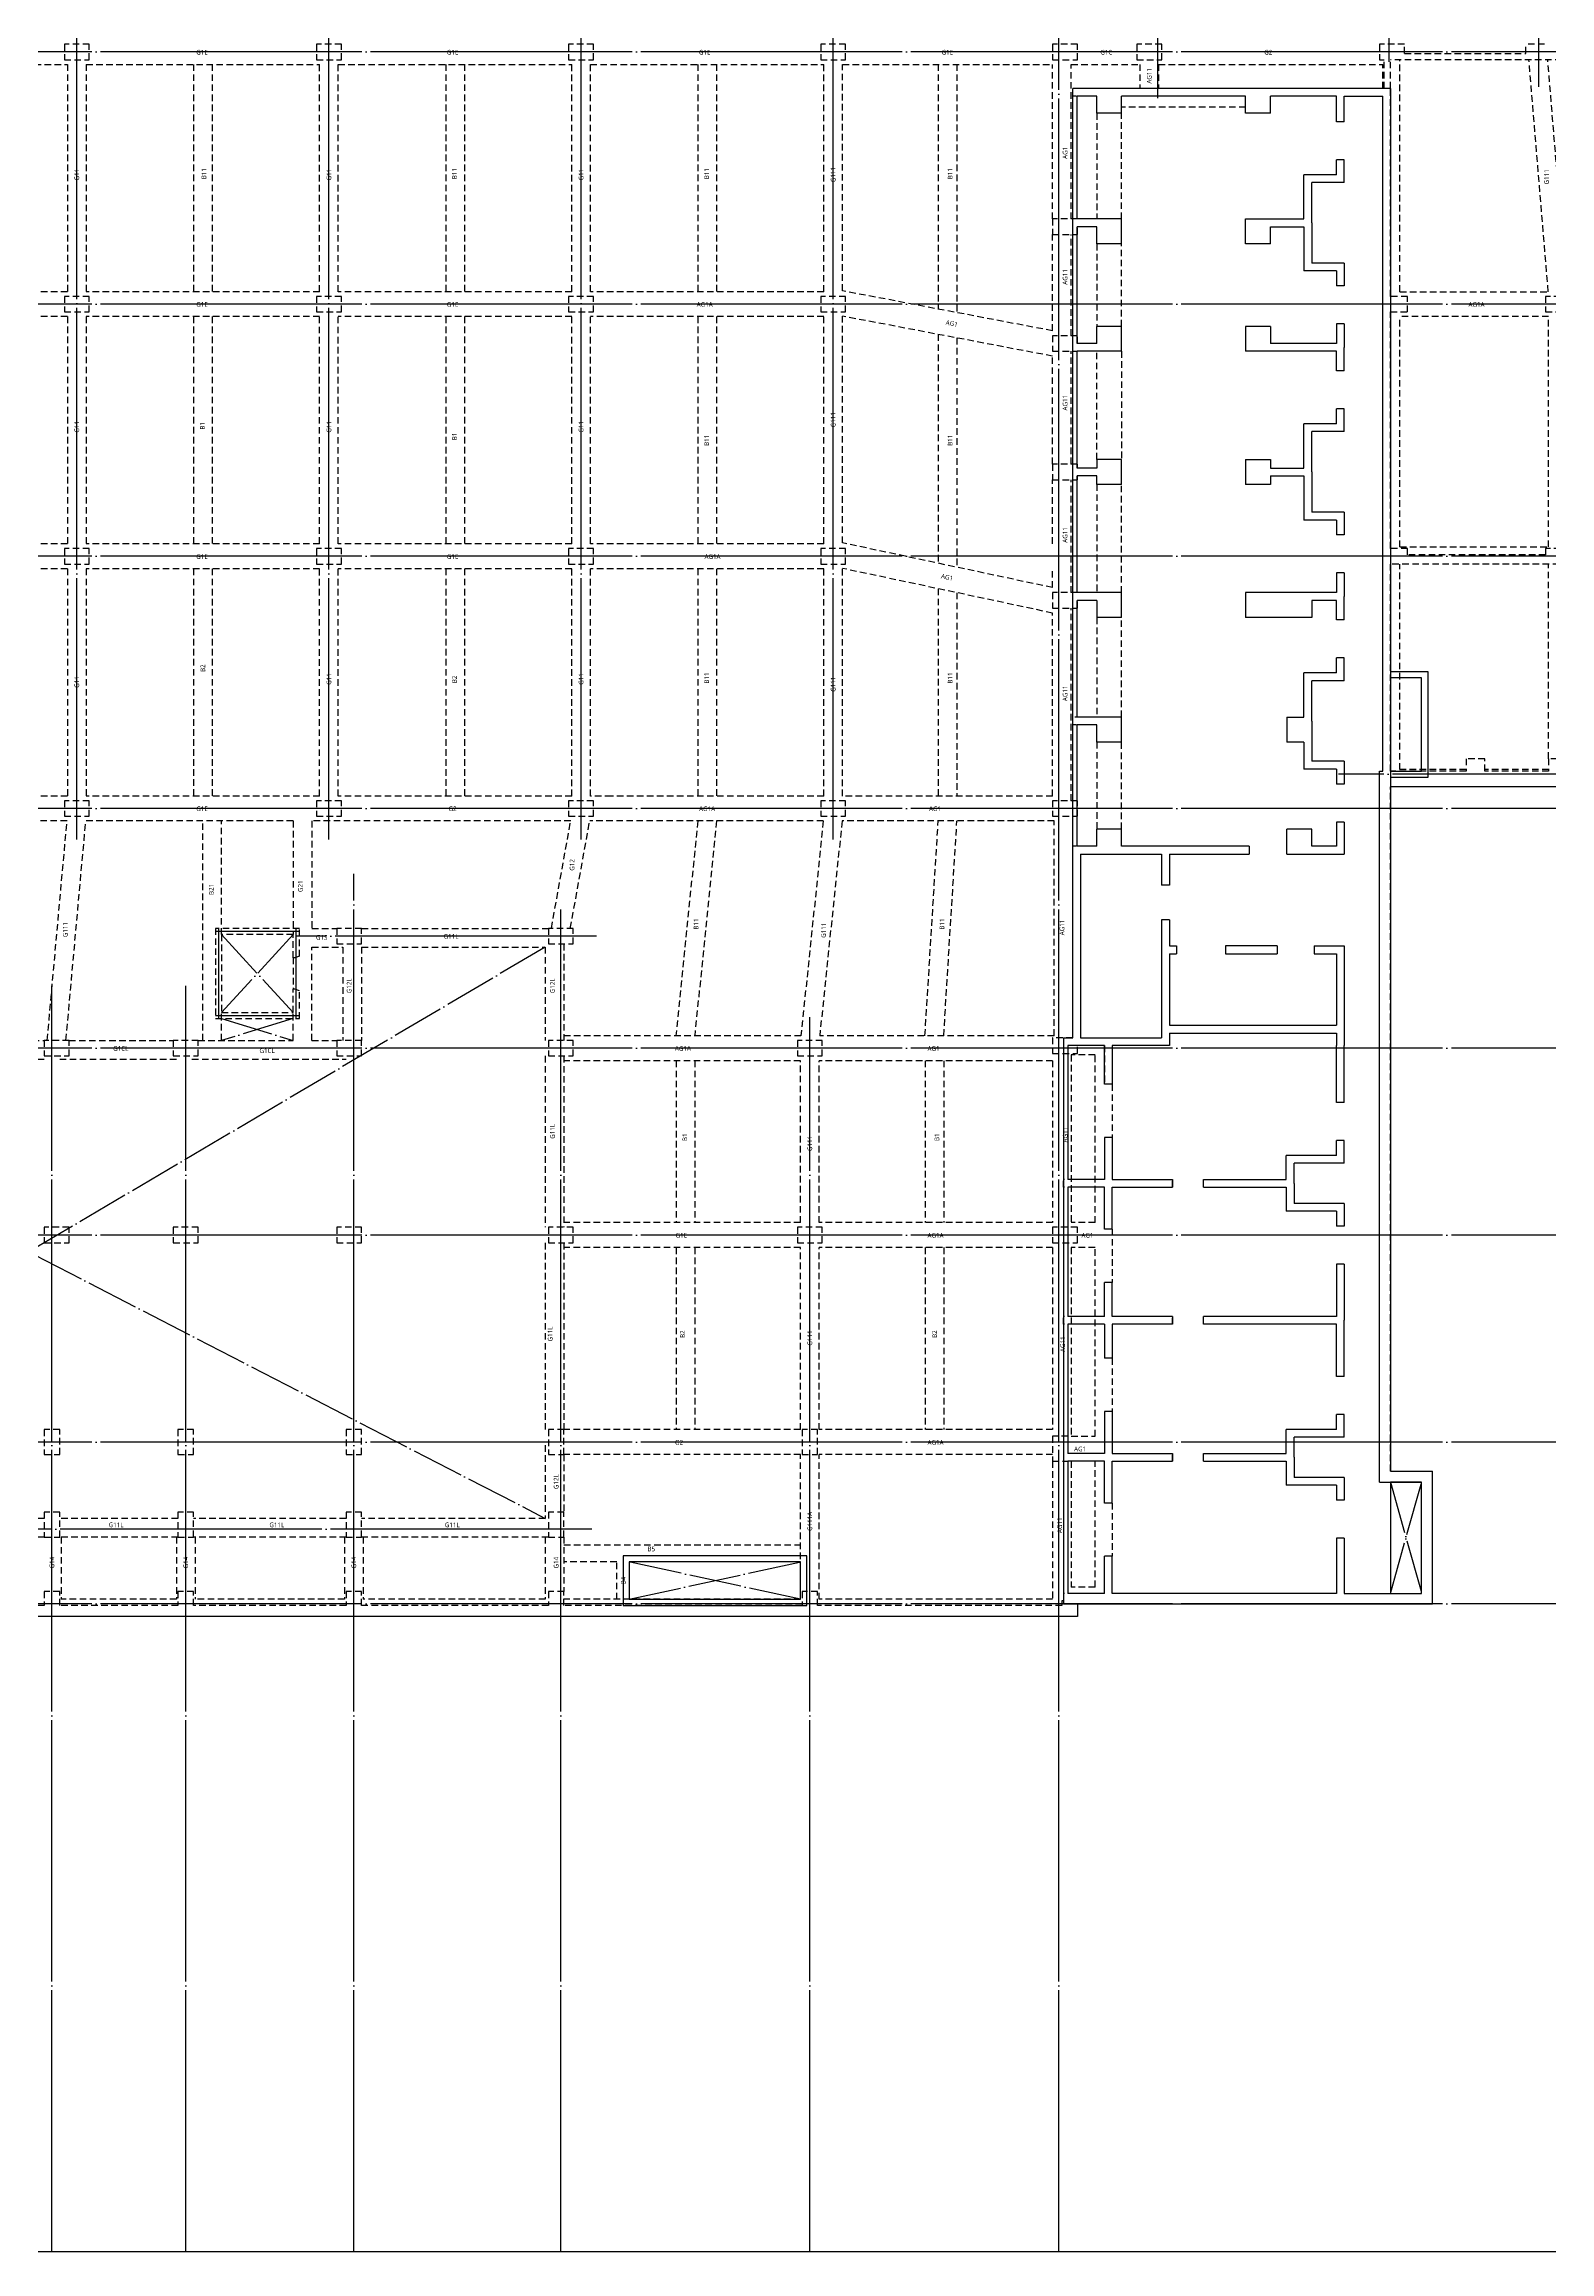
# Model space of a CAD drawing. Header units: millimetres. Extents: x 327808 to 2562540, y -728300 to 402793.
# Drawn here: x 2361200 to 2409575, y -679910 to -609000 of the extents above; entities that cross this region are included whole.
import ezdxf
from ezdxf.enums import TextEntityAlignment as Align
from ezdxf.xclip import XClip

# ---------------------------------------------------------------- set-up
doc = ezdxf.new("R2010")
doc.units = ezdxf.units.MM
doc.header["$LTSCALE"] = 140
doc.header["$XCLIPFRAME"] = 0
for name, pattern in [('XS-지하주차장$0$CEN', [62, 60, -1, 0, -1]), ('XS-지하주차장$0$DDOT', [14, 12, -1, 0, -1]), ('XS-지하주차장$0$HID', [2.3, 1.5, -0.8])]:
    doc.linetypes.add(name, pattern=pattern)
for name, color, linetype in [('XS-지하주차장$0$AWG', 5, 'XS-지하주차장$0$HID'), ('XS-지하주차장$0$B', 9, 'XS-지하주차장$0$HID'), ('XS-지하주차장$0$CEN-P', 14, 'XS-지하주차장$0$CEN'), ('XS-지하주차장$0$DA', 7, 'XS-지하주차장$0$HID'), ('XS-지하주차장$0$DA-PIT', 40, 'Continuous'), ('XS-지하주차장$0$EL7', 7, 'Continuous'), ('XS-지하주차장$0$G', 4, 'XS-지하주차장$0$HID'), ('XS-지하주차장$0$OPEN', 9, 'XS-지하주차장$0$DDOT'), ('XS-지하주차장$0$PG', 30, 'XS-지하주차장$0$HID'), ('XS-지하주차장$0$W1-H', 11, 'XS-지하주차장$0$HID'), ('XS-지하주차장$0$W11', 40, 'Continuous'), ('XS-지하주차장$0$WG', 6, 'XS-지하주차장$0$HID')]:
    doc.layers.add(name, color=color, linetype=linetype)
for name, color, linetype, plot in [('XS-지하주차장$0$B-TEXT', 7, 'Continuous', False), ('XS-지하주차장$0$DEFPOINT', 144, 'Continuous', False), ('XS-지하주차장$0$G-TEXT', 3, 'Continuous', False)]:
    doc.layers.add(name, color=color, linetype=linetype, plot=plot)
doc.styles.add('XS-지하주차장$0$맑은 고딕', font='malgun.ttf')

# ---------------------------------------------------------------- blocks, each defined once
blk = doc.blocks.new('XS-지하주차장$0$B1-W')
at = {"layer": 'XS-지하주차장$0$W1-H'}
for p, q in [((100800, 50110), (100800, 49610)), ((101600, 50110), (100800, 50110)), ((101600, 49610), (101600, 50110)), ((108900, 50110), (108900, 49610)), ((109700, 50110), (108900, 50110)), ((109700, 49610), (109700, 50110)), ((117000, 50110), (117000, 49610)), ((117800, 50110), (117000, 50110)), ((117800, 49610), (117800, 50110)), ((125100, 50110), (125100, 49610)), ((125900, 50110), (125100, 50110)), ((125900, 49610), (125900, 50110)), ((132550, 50110), (132550, 49610)), ((133350, 50110), (132550, 50110)), ((133350, 49610), (133350, 50110)), ((135255, 50110), (135255, 49610)), ((136055, 50110), (135255, 50110)), ((136055, 49610), (136055, 50110)), ((143855, 50110), (143055, 50110)), ((143055, 50110), (143055, 49610)), ((143855, 49810), (143855, 50110)), ((143855, 49810), (147755, 49810)), ((148355, 50110), (147755, 50110)), ((147755, 49810), (147755, 50110)), ((100800, 49610), (101600, 49610)), ((108900, 49610), (109700, 49610)), ((117000, 49610), (117800, 49610)), ((125100, 49610), (125900, 49610)), ((132550, 49610), (133350, 49610)), ((135255, 49610), (136055, 49610)), ((143055, 49610), (143205, 49610)), ((143205, 48690), (143205, 49610)), ((155985, 49610), (143405, 49610)), ((143405, 48690), (143405, 49610)), ((133200, 48440), (133200, 48690)), ((143205, 48690), (133200, 48690)), ((133965, 48440), (133200, 48440)), ((133965, 47890), (133965, 48440)), ((134765, 47890), (134765, 48440)), ((138750, 48440), (134765, 48440)), ((138750, 47890), (138750, 48440)), ((141665, 48440), (139550, 48440)), ((139550, 47890), (139550, 48440)), ((141665, 47615), (141665, 48440)), ((141915, 48440), (143155, 48440)), ((141915, 47615), (141915, 48440)), ((143155, 26760), (143155, 48440)), ((143405, 42010), (143405, 48690)), ((134765, 47890), (133965, 47890)), ((139550, 47890), (138750, 47890)), ((141915, 47615), (141665, 47615)), ((141665, 45915), (141665, 46395)), ((141915, 46395), (141665, 46395)), ((141915, 45665), (141915, 46395)), ((140625, 44495), (140625, 45915)), ((141665, 45915), (140625, 45915)), ((140875, 44370), (140875, 45665)), ((141915, 45665), (140875, 45665)), ((133350, 44495), (132550, 44495)), ((132550, 44495), (132550, 43995)), ((132550, 43995), (133350, 43995)), ((134765, 44495), (133350, 44495)), ((133965, 44245), (133350, 44245)), ((133350, 43995), (133350, 44245)), ((133965, 43695), (133965, 44245)), ((134765, 43695), (134765, 44495)), ((138750, 44495), (140625, 44495)), ((138750, 43695), (138750, 44495)), ((139550, 44245), (140625, 44245)), ((139550, 43695), (139550, 44245)), ((140625, 44245), (140625, 42825)), ((140875, 44370), (140875, 43075)), ((134765, 43695), (133965, 43695)), ((139550, 43695), (138750, 43695)), ((141665, 42825), (140625, 42825)), ((141915, 43075), (140875, 43075)), ((141665, 42825), (141665, 42345)), ((141915, 43075), (141915, 42345)), ((100800, 42010), (100800, 41510)), ((101600, 42010), (100800, 42010)), ((101600, 41510), (101600, 42010)), ((108900, 42010), (108900, 41510)), ((109700, 42010), (108900, 42010)), ((109700, 41510), (109700, 42010)), ((117000, 42010), (117000, 41510)), ((117800, 42010), (117000, 42010)), ((117800, 41510), (117800, 42010)), ((125100, 42010), (125100, 41510)), ((125900, 42010), (125100, 42010)), ((125900, 41510), (125900, 42010)), ((141915, 42345), (141665, 42345)), ((143955, 42010), (143405, 42010)), ((143955, 41510), (143955, 42010)), ((148385, 42010), (148385, 41510)), ((149185, 42010), (148385, 42010)), ((100800, 41510), (101600, 41510)), ((108900, 41510), (109700, 41510)), ((117000, 41510), (117800, 41510)), ((125100, 41510), (125900, 41510)), ((143405, 33910), (143405, 41510)), ((143405, 41510), (143955, 41510)), ((148385, 41510), (149185, 41510)), ((133350, 40745), (132550, 40745)), ((132550, 40745), (132550, 40245)), ((133350, 40495), (133350, 40745)), ((133965, 40495), (133350, 40495)), ((134765, 41045), (133965, 41045)), ((133965, 40495), (133965, 41045)), ((134765, 40245), (134765, 41045)), ((138750, 41045), (138750, 40245)), ((139550, 41045), (138750, 41045)), ((139550, 41045), (139550, 40495)), ((141665, 40495), (139550, 40495)), ((141665, 41125), (141665, 40495)), ((141915, 41125), (141665, 41125)), ((141915, 41125), (141915, 40370)), ((132550, 40245), (133350, 40245)), ((134765, 40245), (133350, 40245)), ((141665, 40245), (138750, 40245)), ((141665, 39615), (141665, 40245)), ((141915, 39615), (141915, 40370)), ((141915, 39615), (141665, 39615)), ((141665, 37915), (141665, 38395)), ((141915, 38395), (141665, 38395)), ((141915, 37665), (141915, 38395)), ((140625, 36495), (140625, 37915)), ((141665, 37915), (140625, 37915)), ((140875, 36370), (140875, 37665)), ((141915, 37665), (140875, 37665)), ((133350, 36620), (132550, 36620)), ((132550, 36620), (132550, 36120)), ((133350, 36495), (133350, 36620)), ((133965, 36495), (133350, 36495)), ((133965, 36245), (133350, 36245)), ((133350, 36120), (133350, 36245)), ((134765, 36770), (133965, 36770)), ((133965, 36770), (133965, 36495)), ((133965, 35970), (133965, 36245)), ((134765, 35970), (134765, 36770)), ((138750, 36770), (138750, 35970)), ((138750, 36770), (139550, 36770)), ((139550, 36770), (139550, 36495)), ((139550, 36495), (140625, 36495)), ((139550, 36245), (140625, 36245)), ((139550, 36245), (139550, 35970)), ((140625, 36245), (140625, 34825)), ((140875, 36370), (140875, 35075)), ((132550, 36120), (133350, 36120)), ((134765, 35970), (133965, 35970)), ((139550, 35970), (138750, 35970)), ((141665, 34825), (140625, 34825)), ((141915, 35075), (140875, 35075)), ((141665, 34825), (141665, 34345)), ((141915, 35075), (141915, 34345)), ((141915, 34345), (141665, 34345)), ((100800, 33910), (100800, 33410)), ((101600, 33910), (100800, 33910)), ((100800, 33410), (101600, 33410)), ((101600, 33410), (101600, 33910)), ((108900, 33910), (108900, 33410)), ((109700, 33910), (108900, 33910)), ((108900, 33410), (109700, 33410)), ((109700, 33410), (109700, 33910)), ((117000, 33910), (117000, 33410)), ((117800, 33910), (117000, 33910)), ((117000, 33410), (117800, 33410)), ((117800, 33410), (117800, 33910)), ((125100, 33910), (125100, 33410)), ((125900, 33910), (125100, 33910)), ((125100, 33410), (125900, 33410)), ((125900, 33410), (125900, 33910)), ((143955, 33910), (143405, 33910)), ((143405, 26760), (143405, 33410)), ((158485, 33410), (143405, 33410)), ((143955, 33710), (143955, 33910)), ((148385, 33710), (143955, 33710)), ((148385, 33910), (148385, 33710)), ((149185, 33910), (148385, 33910)), ((141665, 33125), (141665, 32495)), ((141915, 33125), (141665, 33125)), ((141915, 33125), (141915, 32370)), ((133350, 32495), (132550, 32495)), ((132550, 32495), (132550, 31995)), ((132550, 31995), (133350, 31995)), ((134765, 32495), (133350, 32495)), ((133965, 32245), (133350, 32245)), ((133350, 31995), (133350, 32245)), ((133965, 32245), (133965, 31695)), ((134765, 31695), (134765, 32495)), ((141665, 32495), (138750, 32495)), ((138750, 32495), (138750, 31695)), ((141665, 32245), (140875, 32245)), ((140875, 32245), (140875, 31695)), ((141665, 31615), (141665, 32245)), ((141915, 31615), (141915, 32370)), ((134765, 31695), (133965, 31695)), ((140875, 31695), (138750, 31695)), ((141915, 31615), (141665, 31615)), ((140625, 28495), (140625, 29915)), ((141665, 29915), (140625, 29915)), ((141665, 29915), (141665, 30395)), ((141915, 30395), (141665, 30395)), ((141915, 29665), (141915, 30395)), ((140875, 28370), (140875, 29665)), ((141915, 29665), (140875, 29665)), ((133200, 28245), (133200, 28495)), ((134765, 28495), (133200, 28495)), ((134765, 27695), (134765, 28495)), ((140075, 28495), (140625, 28495)), ((140075, 28495), (140075, 27695)), ((140875, 28370), (140875, 27075)), ((133965, 28245), (133200, 28245)), ((133965, 27695), (133965, 28245)), ((134765, 27695), (133965, 27695)), ((140625, 27695), (140075, 27695)), ((140625, 27695), (140625, 26825)), ((141915, 27075), (140875, 27075)), ((141915, 27075), (141915, 26345)), ((146435, 27160), (145835, 27160)), ((145835, 27160), (145835, 26760)), ((146435, 26760), (146435, 27160)), ((149085, 27160), (148485, 27160)), ((148485, 27160), (148485, 26760)), ((141665, 26825), (140625, 26825)), ((141665, 26825), (141665, 26345)), ((141915, 26345), (141665, 26345)), ((143055, 3925), (143055, 26760)), ((143055, 26760), (143155, 26760)), ((145835, 26760), (143405, 26760)), ((143405, 4275), (143405, 26260)), ((158985, 26260), (143405, 26260)), ((148485, 26760), (146435, 26760)), ((100800, 25810), (100800, 25310)), ((101600, 25810), (100800, 25810)), ((101600, 25310), (101600, 25810)), ((108900, 25810), (108900, 25310)), ((109700, 25810), (108900, 25810)), ((109700, 25310), (109700, 25810)), ((117000, 25810), (117000, 25310)), ((117800, 25810), (117000, 25810)), ((117800, 25310), (117800, 25810)), ((125100, 25810), (125100, 25310)), ((125900, 25810), (125100, 25810)), ((125900, 25310), (125900, 25810)), ((132550, 25810), (132550, 25310)), ((133350, 25810), (132550, 25810)), ((133350, 25310), (133350, 25810)), ((100800, 25310), (101600, 25310)), ((108900, 25310), (109700, 25310)), ((117000, 25310), (117800, 25310)), ((125100, 25310), (125900, 25310)), ((132550, 25310), (133350, 25310)), ((134765, 24895), (133965, 24895)), ((133965, 24345), (133965, 24895)), ((134765, 24345), (134765, 24895)), ((140875, 24895), (140075, 24895)), ((140075, 24095), (140075, 24895)), ((140875, 24345), (140875, 24895)), ((141665, 25125), (141665, 24345)), ((141915, 25125), (141665, 25125)), ((141915, 25125), (141915, 24345)), ((133965, 24345), (133200, 24345)), ((133200, 18195), (133200, 24345)), ((138865, 24345), (134765, 24345)), ((138865, 24345), (138865, 24095)), ((141665, 24345), (140875, 24345)), ((141915, 24345), (141915, 24095)), ((133450, 24095), (136050, 24095)), ((133450, 24095), (133450, 18195)), ((136050, 24095), (136050, 23095)), ((136300, 24095), (138865, 24095)), ((136300, 24095), (136300, 23095)), ((140075, 24095), (141915, 24095)), ((136300, 23095), (136050, 23095)), ((136050, 21985), (136050, 18195)), ((136300, 21985), (136050, 21985)), ((136300, 21985), (136300, 21145)), ((108350, 21710), (105650, 21710)), ((105650, 21710), (105650, 18810)), ((108150, 21510), (105850, 21510)), ((105850, 21510), (105850, 19010)), ((108150, 20765), (108150, 21510)), ((108350, 20815), (108350, 21710)), ((109550, 21710), (109550, 21210)), ((110350, 21710), (109550, 21710)), ((110350, 21210), (110350, 21710)), ((116350, 21710), (116350, 21210)), ((117150, 21710), (116350, 21710)), ((117150, 21210), (117150, 21710)), ((108200, 20765), (108150, 20765)), ((108350, 20815), (108200, 20765)), ((109550, 21210), (110350, 21210)), ((116350, 21210), (117150, 21210)), ((136300, 21145), (136530, 21145)), ((136300, 20895), (136300, 18595)), ((136300, 20895), (136530, 20895)), ((136530, 21145), (136530, 20895)), ((139765, 21145), (138100, 21145)), ((138100, 21145), (138100, 20895)), ((138100, 20895), (139765, 20895)), ((139765, 21145), (139765, 20895)), ((140955, 21145), (141915, 21145)), ((140955, 21145), (140955, 20895)), ((140955, 20895), (141665, 20895)), ((141665, 20895), (141665, 18595)), ((141915, 21145), (141915, 17945)), ((108150, 19010), (108150, 19755)), ((108200, 19755), (108150, 19755)), ((108350, 19705), (108200, 19755)), ((108350, 18810), (108350, 19705)), ((105650, 18810), (108350, 18810)), ((105850, 19010), (108150, 19010)), ((136300, 18595), (141665, 18595)), ((100150, 18110), (100150, 17610)), ((100950, 18110), (100150, 18110)), ((100950, 17610), (100950, 18110)), ((104300, 18110), (104300, 17610)), ((105100, 18110), (104300, 18110)), ((105100, 17610), (105100, 18110)), ((109550, 18110), (109550, 17610)), ((110350, 18110), (109550, 18110)), ((110350, 17610), (110350, 18110)), ((116350, 18110), (116350, 17610)), ((117150, 18110), (116350, 18110)), ((117150, 17610), (117150, 18110)), ((124350, 18110), (124350, 17610)), ((125150, 18110), (124350, 18110)), ((125150, 17610), (125150, 18110)), ((133200, 18195), (132550, 18195)), ((132550, 18195), (132550, 17695)), ((134215, 17945), (133350, 17945)), ((133350, 17695), (133350, 17945)), ((133450, 18195), (136050, 18195)), ((134215, 17945), (134215, 16700)), ((134465, 17945), (134465, 16700)), ((136300, 17945), (134465, 17945)), ((136300, 18345), (136300, 17945)), ((136300, 18345), (141665, 18345)), ((141665, 18345), (141665, 17945)), ((141665, 16115), (141665, 17945)), ((141915, 16115), (141915, 17945)), ((100150, 17610), (100950, 17610)), ((104300, 17610), (105100, 17610)), ((109550, 17610), (110350, 17610)), ((116350, 17610), (117150, 17610)), ((124350, 17610), (125150, 17610)), ((132550, 17695), (133350, 17695)), ((134465, 16700), (134215, 16700)), ((141915, 16115), (141665, 16115)), ((134465, 14990), (134215, 14990)), ((134215, 14990), (134215, 13645)), ((134465, 14990), (134465, 13645)), ((141665, 14415), (141665, 14895)), ((141915, 14895), (141665, 14895)), ((141915, 14165), (141915, 14895)), ((140055, 13645), (140055, 14415)), ((141665, 14415), (140055, 14415)), ((132900, 13395), (132900, 13645)), ((134215, 13645), (132900, 13645)), ((134465, 13645), (136400, 13645)), ((136400, 13395), (136400, 13645)), ((137400, 13645), (140055, 13645)), ((137400, 13395), (137400, 13645)), ((140305, 13520), (140305, 14165)), ((141915, 14165), (140305, 14165)), ((140305, 13520), (140305, 12875)), ((134215, 13395), (132900, 13395)), ((134215, 12050), (134215, 13395)), ((134465, 12050), (134465, 13395)), ((134465, 13395), (136400, 13395)), ((137400, 13395), (140055, 13395)), ((140055, 13395), (140055, 12625)), ((141915, 12875), (140305, 12875)), ((141915, 12875), (141915, 12145)), ((100150, 12110), (100150, 11610)), ((100950, 12110), (100150, 12110)), ((100950, 11610), (100950, 12110)), ((104300, 12110), (104300, 11610)), ((105100, 12110), (104300, 12110)), ((105100, 11610), (105100, 12110)), ((109550, 12110), (109550, 11610)), ((110350, 12110), (109550, 12110)), ((110350, 11610), (110350, 12110)), ((116350, 12110), (116350, 11610)), ((117150, 12110), (116350, 12110)), ((117150, 11610), (117150, 12110)), ((124350, 12110), (124350, 11610)), ((125150, 12110), (124350, 12110)), ((125150, 11610), (125150, 12110)), ((132550, 12110), (132550, 11610)), ((133350, 12110), (132550, 12110)), ((133350, 11610), (133350, 12110)), ((141665, 12625), (140055, 12625)), ((141665, 12625), (141665, 12145)), ((141915, 12145), (141665, 12145)), ((100150, 11610), (100950, 11610)), ((104300, 11610), (105100, 11610)), ((109550, 11610), (110350, 11610)), ((116350, 11610), (117150, 11610)), ((124350, 11610), (125150, 11610)), ((132550, 11610), (133350, 11610)), ((134465, 12050), (134215, 12050)), ((141665, 10925), (141665, 9245)), ((141915, 10925), (141665, 10925)), ((141915, 10925), (141915, 9120)), ((134465, 10340), (134215, 10340)), ((134215, 9245), (134215, 10340)), ((134465, 9245), (134465, 10340)), ((132900, 8995), (132900, 9245)), ((134215, 9245), (132900, 9245)), ((136400, 9245), (134465, 9245)), ((136400, 8995), (136400, 9245)), ((141665, 9245), (137400, 9245)), ((137400, 8995), (137400, 9245)), ((134215, 8995), (132900, 8995)), ((134215, 8995), (134215, 7900)), ((134465, 8995), (134465, 7900)), ((136400, 8995), (134465, 8995)), ((141665, 8995), (137400, 8995)), ((141665, 7315), (141665, 8995)), ((141915, 7315), (141915, 9120)), ((134465, 7900), (134215, 7900)), ((141915, 7315), (141665, 7315)), ((134465, 6190), (134215, 6190)), ((134215, 6190), (134215, 4845)), ((134465, 6190), (134465, 4845)), ((141665, 5615), (141665, 6095)), ((141915, 6095), (141665, 6095)), ((141915, 5365), (141915, 6095)), ((100650, 5610), (100150, 5610)), ((100150, 5610), (100150, 4810)), ((100650, 4810), (100650, 5610)), ((104950, 5610), (104450, 5610)), ((104450, 5610), (104450, 4810)), ((104950, 4810), (104950, 5610)), ((110350, 5610), (109850, 5610)), ((109850, 5610), (109850, 4810)), ((110350, 4810), (110350, 5610)), ((116850, 5610), (116350, 5610)), ((116350, 5610), (116350, 4810)), ((116850, 4810), (116850, 5610)), ((125000, 5610), (124500, 5610)), ((124500, 5610), (124500, 4810)), ((125000, 4810), (125000, 5610)), ((133050, 5395), (132550, 5395)), ((132550, 5395), (132550, 4595)), ((133050, 4845), (133050, 5395)), ((140055, 4845), (140055, 5615)), ((141665, 5615), (140055, 5615)), ((140305, 4720), (140305, 5365)), ((141915, 5365), (140305, 5365)), ((100150, 4810), (100650, 4810)), ((104450, 4810), (104950, 4810)), ((109850, 4810), (110350, 4810)), ((116350, 4810), (116850, 4810)), ((124500, 4810), (125000, 4810)), ((132550, 4595), (133050, 4595)), ((134215, 4845), (133050, 4845)), ((134215, 4595), (133050, 4595)), ((134215, 3250), (134215, 4595)), ((134465, 4845), (136400, 4845)), ((134465, 3250), (134465, 4595)), ((134465, 4595), (136400, 4595)), ((136400, 4595), (136400, 4845)), ((137400, 4845), (140055, 4845)), ((137400, 4595), (137400, 4845)), ((137400, 4595), (140055, 4595)), ((140055, 4595), (140055, 3825)), ((140305, 4720), (140305, 4075)), ((143405, 4275), (144755, 4275)), ((144755, 0), (144755, 4275)), ((141665, 3825), (140055, 3825)), ((141915, 4075), (140305, 4075)), ((141665, 3825), (141665, 3345)), ((141915, 4075), (141915, 3345)), ((143055, 3925), (144405, 3925)), ((144405, 350), (144405, 3925)), ((100650, 2960), (100150, 2960)), ((100150, 2960), (100150, 2160)), ((100650, 2160), (100650, 2960)), ((104950, 2960), (104450, 2960)), ((104450, 2960), (104450, 2160)), ((104950, 2160), (104950, 2960)), ((110350, 2960), (109850, 2960)), ((109850, 2960), (109850, 2160)), ((110350, 2160), (110350, 2960)), ((116850, 2960), (116350, 2960)), ((116350, 2960), (116350, 2160)), ((116850, 2160), (116850, 2960)), ((134465, 3250), (134215, 3250)), ((141915, 3345), (141665, 3345)), ((100150, 2160), (100650, 2160)), ((104450, 2160), (104950, 2160)), ((109850, 2160), (110350, 2160)), ((116350, 2160), (116850, 2160)), ((134465, 1540), (134215, 1540)), ((134215, 350), (134215, 1540)), ((134465, 350), (134465, 1540)), ((141665, 2125), (141665, 350)), ((141915, 2125), (141665, 2125)), ((141915, 2125), (141915, 350)), ((100650, 410), (100150, 410)), ((100150, 410), (100150, -40)), ((100650, -40), (100650, 410)), ((104950, 410), (104450, 410)), ((104450, 410), (104450, -40)), ((104950, -40), (104950, 410)), ((110350, 410), (109850, 410)), ((109850, 410), (109850, -40)), ((110350, -40), (110350, 410)), ((116850, 410), (116350, 410)), ((116350, 410), (116350, -40)), ((116850, -40), (116850, 410)), ((125000, 410), (124500, 410)), ((124500, 410), (124500, -40)), ((125000, -40), (125000, 410)), ((132900, 110), (132850, 110)), ((132850, 110), (132850, -40)), ((134215, 350), (132900, 350)), ((132900, 350), (132900, 110)), ((141665, 350), (134465, 350)), ((141915, 350), (144405, 350)), ((133350, -390), (76355, -390)), ((100150, -40), (92550, -40)), ((104450, -40), (100650, -40)), ((109850, -40), (104950, -40)), ((116350, -40), (110350, -40)), ((124500, -40), (116850, -40)), ((132850, -40), (125000, -40)), ((144755, 0), (133350, 0)), ((133350, 0), (133350, -390))]:
    blk.add_line(p, q, dxfattribs=at)
blk = doc.blocks.new('XS-지하주차장$0$105')
at = {"layer": 'XS-지하주차장$0$W11'}
for p, q in [((44415, 10205), (44415, 11555)), ((48690, 11555), (44415, 11555)), ((48690, 11555), (48690, -300)), ((44765, 9855), (44765, 11205)), ((48340, 11205), (44765, 11205)), ((48340, 8715), (48340, 11205)), ((0, 10205), (44415, 10205)), ((0, 10205), (0, 0)), ((21930, 9955), (250, 9955)), ((250, 8715), (250, 9955)), ((21930, 9855), (21930, 9955)), ((44765, 9855), (21930, 9855)), ((1075, 8715), (250, 8715)), ((1075, 8715), (1075, 8465)), ((3025, 8715), (2295, 8715)), ((2295, 8715), (2295, 8465)), ((3025, 8715), (3025, 7675)), ((5615, 8715), (6345, 8715)), ((5615, 8715), (5615, 7675)), ((6345, 8715), (6345, 8465)), ((7565, 8715), (8320, 8715)), ((7565, 8715), (7565, 8465)), ((9075, 8715), (8320, 8715)), ((9075, 8715), (9075, 8465)), ((11025, 8715), (10295, 8715)), ((10295, 8715), (10295, 8465)), ((11025, 8715), (11025, 7675)), ((13615, 8715), (14345, 8715)), ((13615, 8715), (13615, 7675)), ((14345, 8715), (14345, 8465)), ((15565, 8715), (16320, 8715)), ((15565, 8715), (15565, 8465)), ((17075, 8715), (16320, 8715)), ((17075, 8715), (17075, 8465)), ((19025, 8715), (18295, 8715)), ((18295, 8715), (18295, 8465)), ((19025, 8715), (19025, 7675)), ((21615, 8715), (22345, 8715)), ((21615, 8715), (21615, 7675)), ((22345, 8715), (22345, 8465)), ((23565, 8715), (24345, 8715)), ((23565, 8715), (23565, 8465)), ((24345, 8715), (24595, 8715)), ((24595, 6875), (24595, 8715)), ((27545, 8715), (30745, 8715)), ((27545, 7755), (27545, 8715)), ((32575, 8715), (30745, 8715)), ((32575, 8715), (32575, 8465)), ((34525, 8715), (33795, 8715)), ((33795, 8715), (33795, 8465)), ((34525, 8715), (34525, 7105)), ((35815, 8715), (36545, 8715)), ((35815, 8715), (35815, 7105)), ((36545, 8715), (36545, 8465)), ((37765, 8715), (39570, 8715)), ((37765, 8715), (37765, 8465)), ((41375, 8715), (39570, 8715)), ((41375, 8715), (41375, 8465)), ((43325, 8715), (42595, 8715)), ((42595, 8715), (42595, 8465)), ((43325, 8715), (43325, 7105)), ((44615, 8715), (45345, 8715)), ((44615, 8715), (44615, 7105)), ((45345, 8715), (45345, 8465)), ((46565, 8715), (48340, 8715)), ((46565, 8715), (46565, 8465)), ((1075, 8465), (250, 8465)), ((250, 8465), (250, 6350)), ((2775, 8465), (2295, 8465)), ((2775, 8465), (2775, 7425)), ((5865, 8465), (6345, 8465)), ((5865, 8465), (5865, 7425)), ((7565, 8465), (8195, 8465)), ((8195, 8465), (8195, 6350)), ((8445, 8465), (8445, 5550)), ((9075, 8465), (8445, 8465)), ((10775, 8465), (10295, 8465)), ((10775, 8465), (10775, 7425)), ((13865, 8465), (14345, 8465)), ((13865, 8465), (13865, 7425)), ((15565, 8465), (16195, 8465)), ((16195, 8465), (16195, 5550)), ((16445, 8465), (16445, 7675)), ((17075, 8465), (16445, 8465)), ((18775, 8465), (18295, 8465)), ((18775, 8465), (18775, 7425)), ((21865, 8465), (22345, 8465)), ((21865, 8465), (21865, 7425)), ((23565, 8465), (24345, 8465)), ((24345, 8465), (24345, 7675)), ((27795, 8465), (30095, 8465)), ((27795, 7755), (27795, 8465)), ((30095, 3100), (30095, 8465)), ((30345, 3100), (30345, 8465)), ((30345, 8465), (30745, 8465)), ((32575, 8465), (30745, 8465)), ((34275, 8465), (33795, 8465)), ((34275, 8465), (34275, 6855)), ((36065, 8465), (36545, 8465)), ((36065, 8465), (36065, 6855)), ((37765, 8465), (39445, 8465)), ((39445, 8465), (39445, 4200)), ((39695, 8465), (39695, 4200)), ((41375, 8465), (39695, 8465)), ((43075, 8465), (42595, 8465)), ((43075, 8465), (43075, 6855)), ((44865, 8465), (45345, 8465)), ((44865, 8465), (44865, 6855)), ((46565, 8465), (48340, 8465)), ((48340, 8465), (48340, 1265)), ((4195, 7425), (2775, 7425)), ((4320, 7675), (3025, 7675)), ((4195, 5550), (4195, 7425)), ((4320, 7675), (5615, 7675)), ((4445, 7425), (5865, 7425)), ((4445, 6350), (4445, 7425)), ((12195, 7425), (10775, 7425)), ((12320, 7675), (11025, 7675)), ((12195, 6350), (12195, 7425)), ((12320, 7675), (13615, 7675)), ((12445, 6350), (12445, 7425)), ((12445, 7425), (13865, 7425)), ((16445, 7675), (16995, 7675)), ((16995, 7675), (16995, 5550)), ((20195, 7425), (18775, 7425)), ((20320, 7675), (19025, 7675)), ((20195, 6875), (20195, 7425)), ((20320, 7675), (21615, 7675)), ((20995, 7425), (21865, 7425)), ((20995, 7425), (20995, 6875)), ((24345, 7675), (23795, 7675)), ((23795, 7675), (23795, 6875)), ((27545, 7755), (27795, 7755)), ((35170, 7105), (34525, 7105)), ((35170, 7105), (35815, 7105)), ((43970, 7105), (43325, 7105)), ((43970, 7105), (44615, 7105)), ((20195, 6875), (20995, 6875)), ((24595, 6875), (23795, 6875)), ((27545, 6565), (27545, 4900)), ((27545, 6565), (27795, 6565)), ((27795, 4900), (27795, 6565)), ((35045, 6855), (34275, 6855)), ((35045, 4200), (35045, 6855)), ((35295, 6855), (36065, 6855)), ((35295, 4200), (35295, 6855)), ((43845, 6855), (43075, 6855)), ((43845, 4200), (43845, 6855)), ((44095, 6855), (44865, 6855)), ((44095, 4200), (44095, 6855)), ((800, 6350), (250, 6350)), ((800, 6350), (800, 5550)), ((4995, 6350), (4445, 6350)), ((4995, 6350), (4995, 5550)), ((7645, 6350), (8195, 6350)), ((7645, 6350), (7645, 5550)), ((11920, 6350), (12195, 6350)), ((11920, 5550), (11920, 6350)), ((12445, 6350), (12720, 6350)), ((12720, 6350), (12720, 5550)), ((250, 5550), (250, 1565)), ((800, 5550), (250, 5550)), ((4995, 5550), (4195, 5550)), ((7645, 5550), (8445, 5550)), ((11920, 5550), (12720, 5550)), ((16195, 5550), (16995, 5550)), ((24345, 5665), (24345, 1565)), ((24345, 5665), (24595, 5665)), ((24595, 3100), (24595, 5665)), ((27545, 4900), (27795, 4900)), ((35295, 4200), (35045, 4200)), ((39695, 4200), (39445, 4200)), ((44095, 4200), (43845, 4200)), ((24595, 3100), (25595, 3100)), ((24595, 250), (24595, 2850)), ((24595, 2850), (25595, 2850)), ((25595, 3100), (25595, 2850)), ((26705, 3100), (27545, 3100)), ((26705, 3100), (26705, 2850)), ((26705, 2850), (30495, 2850)), ((27545, 3330), (27795, 3330)), ((27545, 3100), (27545, 3330)), ((27795, 3100), (27795, 3330)), ((27795, 3100), (30095, 3100)), ((30345, 3100), (30745, 3100)), ((30495, 250), (30495, 2850)), ((30745, 3100), (30745, 1265)), ((35045, 1265), (35045, 3200)), ((35045, 3200), (35295, 3200)), ((35295, 1265), (35295, 3200)), ((39445, 3200), (39445, 1265)), ((39445, 3200), (39695, 3200)), ((39695, 3200), (39695, 1265)), ((43845, 1265), (43845, 3200)), ((43845, 3200), (44095, 3200)), ((44095, 1265), (44095, 3200)), ((800, 1565), (250, 1565)), ((800, 1565), (800, 765)), ((4995, 1565), (4195, 1565)), ((4195, 1565), (4195, 140)), ((4995, 1565), (4995, 765)), ((8445, 1565), (7645, 1565)), ((7645, 1565), (7645, 765)), ((8445, 1565), (8445, 140)), ((12720, 1565), (11920, 1565)), ((11920, 1565), (11920, 765)), ((12720, 1565), (12720, 765)), ((16995, 1565), (16195, 1565)), ((16195, 1565), (16195, 140)), ((16995, 1565), (16995, 765)), ((20995, 1565), (20195, 1565)), ((20195, 1565), (20195, 140)), ((20995, 1565), (20995, 765)), ((24345, 1565), (23795, 1565)), ((23795, 1565), (23795, 765)), ((800, 765), (250, 765)), ((250, 765), (250, 140)), ((4995, 765), (4445, 765)), ((4445, 765), (4445, 140)), ((8195, 765), (7645, 765)), ((8195, 765), (8195, 140)), ((11920, 765), (12195, 765)), ((12195, 765), (12195, 140)), ((12720, 765), (12445, 765)), ((12445, 765), (12445, 140)), ((16445, 765), (16445, 140)), ((16445, 765), (16995, 765)), ((20995, 765), (20445, 765)), ((20445, 765), (20445, 140)), ((24345, 765), (23795, 765)), ((24345, 765), (24345, 140)), ((30745, 1265), (31990, 1265)), ((30745, 1015), (30745, -160)), ((31980, 1015), (30745, 1015)), ((31990, 1265), (31990, 1015)), ((33700, 1265), (35045, 1265)), ((33700, 1265), (33700, 1015)), ((33700, 1015), (35045, 1015)), ((35045, 1015), (35045, -160)), ((36640, 1265), (35295, 1265)), ((36640, 1015), (35295, 1015)), ((35295, 1015), (35295, -160)), ((36640, 1265), (36640, 1015)), ((39445, 1265), (38350, 1265)), ((38350, 1265), (38350, 1015)), ((39445, 1015), (38350, 1015)), ((39445, 1015), (39445, -160)), ((39695, 1265), (40790, 1265)), ((39695, 1015), (39695, -160)), ((39695, 1015), (40790, 1015)), ((40790, 1265), (40790, 1015)), ((42500, 1265), (43845, 1265)), ((42500, 1265), (42500, 1015)), ((42500, 1015), (43845, 1015)), ((43845, 1015), (43845, -160)), ((45440, 1265), (44095, 1265)), ((45440, 1015), (44095, 1015)), ((44095, 1015), (44095, -160)), ((45440, 1265), (45440, 1015)), ((48340, 1265), (47150, 1265)), ((47150, 1265), (47150, 1015)), ((48340, 1015), (47150, 1015)), ((48340, 1015), (48340, -160)), ((4195, 140), (250, 140)), ((8195, 140), (4445, 140)), ((12195, 140), (8445, 140)), ((16195, 140), (12445, 140)), ((20195, 140), (16445, 140)), ((24345, 140), (20445, 140)), ((24595, 250), (30495, 250)), ((30495, 0), (0, 0)), ((30495, -300), (30495, 0)), ((30495, -300), (48690, -300)), ((30745, -160), (35045, -160)), ((35295, -160), (39445, -160)), ((39695, -160), (43845, -160)), ((44095, -160), (48340, -160))]:
    blk.add_line(p, q, dxfattribs=at)
blk = doc.blocks.new('XS-지하주차장')
at = {"layer": 'XS-지하주차장$0$AWG'}
for p, q in [((1093925, 86835), (1093160, 86835)), ((1093925, 81450), (1093925, 86835)), ((1094475, 85890), (1094475, 84180)), ((1094475, 81240), (1094475, 79530)), ((1093925, 74585), (1093925, 80650)), ((1094475, 77090), (1094475, 75380)), ((1093925, 69740), (1093925, 73785)), ((1094475, 72440), (1094475, 70730))]:
    blk.add_line(p, q, dxfattribs=at)
at = {"layer": 'XS-지하주차장$0$B'}
for p, q in [((1064960, 118650), (1064960, 111350)), ((1065560, 118650), (1065560, 111350)), ((1073060, 118650), (1073060, 111350)), ((1073660, 118650), (1073660, 111350)), ((1081160, 118650), (1081160, 111350)), ((1081760, 118650), (1081760, 111350)), ((1088885, 118650), (1088885, 110791)), ((1089485, 118650), (1089485, 110677)), ((1064960, 110550), (1064960, 103250)), ((1065560, 110550), (1065560, 103250)), ((1073060, 110550), (1073060, 103250)), ((1073660, 110550), (1073660, 103250)), ((1081160, 110550), (1081160, 103250)), ((1081760, 110550), (1081760, 103250)), ((1088885, 109977), (1088885, 102626)), ((1089485, 109863), (1089485, 102498)), ((1064960, 102450), (1064960, 95150)), ((1065560, 102450), (1065560, 95150)), ((1073060, 102450), (1073060, 95150)), ((1073660, 102450), (1073660, 95150)), ((1081160, 102450), (1081160, 95150)), ((1081760, 102450), (1081760, 95150)), ((1088885, 101808), (1088885, 95150)), ((1089485, 101680), (1089485, 95150)), ((1065260, 87300), (1065260, 94350)), ((1065860, 90700), (1065860, 94350)), ((1081158, 94350), (1080458, 87450)), ((1081762, 94350), (1081062, 87450)), ((1088459, 87450), (1088884, 94350)), ((1089061, 87450), (1089486, 94350)), ((1065860, 87300), (1065860, 88200)), ((1080460, 86650), (1080460, 81450)), ((1081060, 86650), (1081060, 81450)), ((1088460, 86650), (1088460, 81450)), ((1089060, 86650), (1089060, 81450)), ((1080460, 80650), (1080460, 74800)), ((1081060, 80650), (1081060, 74800)), ((1088460, 80650), (1088460, 74800)), ((1089060, 80650), (1089060, 74800)), ((1076860, 71100), (1084460, 71100)), ((1078560, 70550), (1076860, 70550)), ((1078560, 69350), (1078560, 70550))]:
    blk.add_line(p, q, dxfattribs=at)
at = {"layer": 'XS-지하주차장$0$CEN-P'}
for p, q in [((1092760, 48390), (1092760, 243390)), ((1095940, 117560), (1095940, 243390)), ((1103365, 243390), (1103365, 118730)), ((1108165, 243390), (1108165, 117925)), ((1148490, 119050), (924510, 119050)), ((1148490, 110950), (924510, 110950)), ((1148490, 102850), (924510, 102850)), ((1120560, 95850), (1101740, 95850)), ((1148490, 94750), (924510, 94750)), ((1076760, 48390), (1076760, 91650)), ((1068360, 90800), (1065660, 90800)), ((1065760, 90900), (1065760, 88000)), ((1068260, 88000), (1068260, 90900)), ((1065660, 88100), (1068360, 88100)), ((1084760, 48390), (1084760, 88050)), ((1148490, 81050), (924510, 81050)), ((1148490, 74400), (924510, 74400)), ((1148490, 69200), (924510, 69200))]:
    blk.add_line(p, q, dxfattribs=at)
at = {"layer": 'XS-지하주차장$0$CEN-P', "color": 181}
for p, q in [((1061210, 93750), (1061210, 120050)), ((1069310, 93750), (1069310, 120050)), ((1077410, 93750), (1077410, 120050)), ((1085510, 93750), (1085510, 120050))]:
    blk.add_line(p, q, dxfattribs=at)
at = {"layer": 'XS-지하주차장$0$CEN-P', "color": 124}
for p, q in [((1070110, 48390), (1070110, 92650)), ((1077910, 90650), (1068260, 90650)), ((1060410, 48390), (1060410, 89050)), ((1064710, 48390), (1064710, 89050)), ((1148490, 87050), (1035140, 87050)), ((1077760, 71600), (1043260, 71600))]:
    blk.add_line(p, q, dxfattribs=at)
at = {"layer": 'XS-지하주차장$0$DA', "linetype": 'Continuous'}
for points in [[(1104415, 73115), (1103415, 73115), (1103415, 69540), (1104415, 69540), (1104415, 73115)], [(1078960, 70550), (1078960, 69350), (1084460, 69350), (1084460, 70550), (1078960, 70550)]]:
    blk.add_lwpolyline(points, dxfattribs=at)
blk.add_lwpolyline([(1078760, 70750), (1078760, 69150), (1084660, 69150), (1084660, 70750)], close=True, dxfattribs=at)
at = {"layer": 'XS-지하주차장$0$DA-PIT', "linetype": 'Continuous'}
for points in [[(1103415, 99150), (1104615, 99150), (1104615, 95750), (1103415, 95750)], [(1103415, 95950), (1104415, 95950), (1104415, 98950), (1103415, 98950)]]:
    blk.add_lwpolyline(points, dxfattribs=at)
at = {"layer": 'XS-지하주차장$0$DEFPOINT'}
blk.add_lwpolyline([(924510, 48390), (924510, 243390), (1148490, 243390), (1148490, 48390)], close=True, dxfattribs=at)
at = {"layer": 'XS-지하주차장$0$EL7'}
for points in [[(1116295, 111200), (1118995, 111200), (1118995, 95450), (1103415, 95450)], [(1093360, 69190), (1093360, 68800), (1036365, 68800), (1036365, 69190)]]:
    blk.add_lwpolyline(points, dxfattribs=at)
at = {"layer": 'XS-지하주차장$0$G'}
for p, q in [((1053410, 118650), (1060910, 118650)), ((1060910, 118650), (1060910, 111350)), ((1061510, 118650), (1061510, 111350)), ((1061510, 118650), (1069010, 118650)), ((1069010, 111350), (1069010, 118650)), ((1069610, 118650), (1077110, 118650)), ((1069610, 111350), (1069610, 118650)), ((1077110, 111350), (1077110, 118650)), ((1077710, 118650), (1085210, 118650)), ((1077710, 111350), (1077710, 118650)), ((1085210, 111350), (1085210, 118650)), ((1085810, 111376), (1085810, 118650)), ((1085810, 118650), (1092560, 118650)), ((1092560, 113685), (1092560, 118650)), ((1093160, 118650), (1095365, 118650)), ((1093160, 113685), (1093160, 118650)), ((1095365, 118650), (1095365, 117880)), ((1095965, 118650), (1103165, 118650)), ((1095965, 118650), (1095965, 117880)), ((1108482, 111350), (1107864, 118800)), ((1109084, 111350), (1108466, 118800)), ((1092560, 110092), (1092560, 113185)), ((1093160, 109935), (1093160, 113185)), ((1060910, 111350), (1053410, 111350)), ((1069010, 111350), (1061510, 111350)), ((1077110, 111350), (1069610, 111350)), ((1085210, 111350), (1077710, 111350)), ((1092560, 110092), (1085810, 111376)), ((1103715, 111350), (1108482, 111350)), ((1060910, 110550), (1053410, 110550)), ((1060910, 110550), (1060910, 103250)), ((1061510, 110550), (1061510, 103250)), ((1069010, 110550), (1061510, 110550)), ((1069010, 103250), (1069010, 110550)), ((1077110, 110550), (1069610, 110550)), ((1069610, 103250), (1069610, 110550)), ((1077110, 103250), (1077110, 110550)), ((1085210, 110550), (1077710, 110550)), ((1077710, 103250), (1077710, 110550)), ((1085210, 103250), (1085210, 110550)), ((1085810, 103280), (1085810, 110562)), ((1092560, 109278), (1085810, 110562)), ((1108495, 110550), (1103715, 110550)), ((1108495, 103150), (1108495, 110550)), ((1092560, 105810), (1092560, 109278)), ((1093160, 105810), (1093160, 109435)), ((1092560, 103250), (1092560, 105310)), ((1093160, 101685), (1093160, 105310)), ((1060910, 103250), (1053410, 103250)), ((1069010, 103250), (1061510, 103250)), ((1077110, 103250), (1069610, 103250)), ((1085210, 103250), (1077710, 103250)), ((1092560, 101844), (1085810, 103280)), ((1060910, 102450), (1053410, 102450)), ((1060910, 102450), (1060910, 95150)), ((1061510, 102450), (1061510, 95150)), ((1069010, 102450), (1061510, 102450)), ((1069010, 95150), (1069010, 102450)), ((1077110, 102450), (1069610, 102450)), ((1069610, 95150), (1069610, 102450)), ((1077110, 95150), (1077110, 102450)), ((1085210, 102450), (1077710, 102450)), ((1077710, 95150), (1077710, 102450)), ((1085210, 95150), (1085210, 102450)), ((1085810, 95150), (1085810, 102462)), ((1092560, 101026), (1085810, 102462)), ((1092560, 101844), (1092560, 102450)), ((1108495, 96350), (1108495, 102600)), ((1092560, 95150), (1092560, 101026)), ((1093160, 95000), (1093160, 101185)), ((1060910, 95150), (1053410, 95150)), ((1069010, 95150), (1061510, 95150)), ((1077110, 95150), (1069610, 95150)), ((1078385, 95150), (1077710, 95150)), ((1085210, 95150), (1078385, 95150)), ((1092560, 95150), (1085810, 95150)), ((1060895, 94350), (1053395, 94350)), ((1060259, 87300), (1060895, 94350)), ((1060861, 87300), (1061498, 94350)), ((1068160, 94350), (1061498, 94350)), ((1068160, 94350), (1068160, 90700)), ((1077078, 94350), (1068760, 94350)), ((1068760, 94350), (1068760, 90900)), ((1076455, 90900), (1077078, 94350)), ((1077065, 90900), (1077688, 94350)), ((1085193, 94350), (1077688, 94350)), ((1085193, 94350), (1084474, 87450)), ((1085796, 94350), (1085077, 87450)), ((1092610, 94350), (1085796, 94350)), ((1092610, 87450), (1092610, 94350)), ((1093210, 93535), (1093210, 94500)), ((1068760, 90900), (1069560, 90900)), ((1070360, 90900), (1076360, 90900)), ((1068760, 90300), (1069760, 90300)), ((1068760, 87300), (1068760, 90300)), ((1069760, 90300), (1069760, 87300)), ((1070360, 90300), (1070360, 87300)), ((1070360, 90300), (1076260, 90300)), ((1076260, 90300), (1076260, 87300)), ((1076860, 90400), (1076860, 87300)), ((1068160, 89955), (1068160, 88945)), ((1068160, 87300), (1068160, 88200)), ((1052710, 87300), (1060160, 87300)), ((1060960, 87300), (1064310, 87300)), ((1065110, 87300), (1068160, 87300)), ((1068760, 87300), (1069560, 87300)), ((1084474, 87450), (1076860, 87450)), ((1092610, 87450), (1085077, 87450)), ((1052560, 86700), (1060160, 86700)), ((1060660, 86700), (1064510, 86700)), ((1064910, 86700), (1069860, 86700)), ((1076260, 86800), (1076260, 81300)), ((1076860, 86800), (1076860, 81300)), ((1084460, 86650), (1076860, 86650)), ((1084460, 81450), (1084460, 86650)), ((1085060, 81450), (1085060, 86650)), ((1092560, 86650), (1085060, 86650)), ((1092560, 86650), (1092560, 81450)), ((1093160, 86835), (1093160, 81450)), ((1084460, 81450), (1076860, 81450)), ((1092560, 81450), (1085060, 81450)), ((1093925, 81450), (1093160, 81450)), ((1076260, 80800), (1076260, 74800)), ((1076860, 80800), (1076860, 74800)), ((1084460, 80650), (1076860, 80650)), ((1084460, 74800), (1084460, 80650)), ((1085060, 74800), (1085060, 80650)), ((1092560, 80650), (1085060, 80650)), ((1092560, 80650), (1092560, 74800)), ((1093925, 80650), (1093160, 80650)), ((1093160, 80650), (1093160, 74585)), ((1084460, 74800), (1076860, 74800)), ((1092560, 74800), (1085060, 74800)), ((1093160, 74585), (1093925, 74585)), ((1076260, 74300), (1076260, 71950)), ((1084460, 74000), (1076860, 74000)), ((1076860, 74000), (1076860, 72150)), ((1084460, 69350), (1084460, 74000)), ((1085060, 69350), (1085060, 74000)), ((1092560, 74000), (1085060, 74000)), ((1092560, 73785), (1092560, 69350)), ((1093160, 73785), (1093160, 69740)), ((1060160, 71950), (1052560, 71950)), ((1064460, 71950), (1060660, 71950)), ((1069860, 71950), (1064960, 71950)), ((1076260, 71950), (1070360, 71950)), ((1060160, 71350), (1052560, 71350)), ((1064460, 71350), (1060660, 71350)), ((1060710, 71350), (1060710, 69350)), ((1064410, 71350), (1064410, 69350)), ((1069860, 71350), (1064960, 71350)), ((1065010, 71350), (1065010, 69350)), ((1069810, 71350), (1069810, 69350)), ((1076360, 71350), (1070360, 71350)), ((1070410, 71350), (1070410, 69350)), ((1076260, 71350), (1076260, 69350)), ((1076860, 71350), (1076860, 69600))]:
    blk.add_line(p, q, dxfattribs=at)
at = {"layer": 'XS-지하주차장$0$OPEN'}
for p, q in [((1076260, 90300), (1045160, 71950)), ((1068160, 90700), (1065860, 88200)), ((1065860, 90700), (1068160, 88200)), ((1068160, 88000), (1065860, 87300)), ((1065860, 88000), (1068160, 87300)), ((1047660, 86700), (1076260, 71950))]:
    blk.add_line(p, q, dxfattribs=at)
for points in [[(1103415, 69540), (1104415, 73115)], [(1103415, 73115), (1104415, 69540)], [(1084460, 69350), (1078960, 70550)], [(1078960, 69350), (1084460, 70550)]]:
    blk.add_lwpolyline(points, dxfattribs=at)
at = {"layer": 'XS-지하주차장$0$PG'}
for p, q in [((1093975, 117080), (1093975, 113685)), ((1098760, 117280), (1094775, 117280)), ((1094775, 113685), (1094775, 117080)), ((1093975, 112885), (1093975, 110235)), ((1094775, 110235), (1094775, 112885)), ((1093975, 105960), (1093975, 109435)), ((1094775, 109435), (1094775, 105960)), ((1093975, 105160), (1093975, 101685)), ((1094775, 101685), (1094775, 105160)), ((1093975, 100885), (1093975, 97685)), ((1094775, 97685), (1094775, 100885)), ((1093975, 96885), (1093975, 94085)), ((1094775, 94085), (1094775, 96885))]:
    blk.add_line(p, q, dxfattribs=at)
at = {"layer": 'XS-지하주차장$0$WG'}
for p, q in [((1103165, 117880), (1103165, 118650)), ((1103715, 111350), (1103715, 118800)), ((1103715, 103150), (1103715, 110550)), ((1103715, 103150), (1108495, 103150)), ((1103715, 96000), (1103715, 102600)), ((1105845, 96000), (1103715, 96000)), ((1108495, 96000), (1106445, 96000)), ((1093925, 69740), (1093160, 69740)), ((1064410, 69350), (1060710, 69350)), ((1069810, 69350), (1065010, 69350)), ((1076260, 69350), (1070410, 69350)), ((1084460, 69350), (1076860, 69350)), ((1092560, 69350), (1085060, 69350))]:
    blk.add_line(p, q, dxfattribs=at)
at = {"layer": 'XS-지하주차장$0$W1-H'}
blk.add_blockref('XS-지하주차장$0$B1-W', (960010, 69190), dxfattribs=at)
at = {"layer": 'XS-지하주차장$0$W11', "rotation": 270}
blk.add_blockref('XS-지하주차장$0$105', (1093210, 117880), dxfattribs=at)
at = {"layer": 'XS-지하주차장$0$B-TEXT', "color": 0, "style": 'XS-지하주차장$0$맑은 고딕'}
for s, p in [('AG11', (1095664, 118283)), ('AG1', (1092959, 115809)), ('G11', (1061209, 115109)), ('B11', (1065293, 115140)), ('G11', (1069309, 115109)), ('B11', (1073343, 115140)), ('G11', (1077409, 115109)), ('B11', (1081443, 115140)), ('G111', (1085509, 115109)), ('B11', (1089268, 115140)), ('G111', (1108427, 115038)), ('AG11', (1092959, 111823)), ('AG11', (1092959, 107783)), ('G11', (1061209, 107009)), ('B1', (1065243, 107040)), ('G11', (1069309, 107009)), ('G11', (1077409, 107009)), ('G111', (1085509, 107238)), ('B1', (1073343, 106699)), ('B11', (1081443, 106575)), ('B11', (1089268, 106575)), ('AG11', (1092959, 103535)), ('B2', (1065259, 99257)), ('G11', (1061209, 98811)), ('G11', (1069309, 98909)), ('B2', (1073345, 98894)), ('G11', (1077409, 98909)), ('B11', (1081443, 98940)), ('G111', (1085509, 98740)), ('B11', (1089268, 98940)), ('AG11', (1092959, 98447)), ('G12', (1077120, 92938)), ('B21', (1065532, 92150)), ('G21', (1068393, 92253)), ('G111', (1060838, 90859)), ('B11', (1081104, 91040)), ('G111', (1085201, 90840)), ('B11', (1089004, 91040)), ('AG11', (1092860, 90927)), ('G12L', (1069959, 89055)), ('G12L', (1076492, 89055)), ('G11L', (1076492, 84380)), ('AG11', (1092964, 84272)), ('B1', (1080743, 84190)), ('G111', (1084759, 83990)), ('B1', (1088843, 84190)), ('G11L', (1076417, 77871)), ('B2', (1080668, 77865)), ('G111', (1084759, 77740)), ('B2', (1088768, 77865)), ('AG11', (1092882, 77544)), ('G12L', (1076609, 73127)), ('G111A', (1084759, 71852)), ('AG11', (1092786, 71727)), ('G14', (1060409, 70527)), ('G14', (1064709, 70527)), ('G14', (1070109, 70527)), ('G14', (1076609, 70527)), ('B4', (1078766, 69951))]:
    blk.add_text(s, height=150, rotation=90, dxfattribs=at).set_placement(p, align=Align.MIDDLE_CENTER)
for s, p in [('G1CL', (1062622, 87041)), ('G1CL', (1067322, 86971)), ('G11L', (1062472, 71741)), ('G11L', (1067637, 71741)), ('G11L', (1073272, 71741)), ('B5', (1079665, 70967))]:
    blk.add_text(s, height=150, dxfattribs=at).set_placement(p, align=Align.MIDDLE_CENTER)
at = {"layer": 'XS-지하주차장$0$G-TEXT', "color": 3, "style": 'XS-지하주차장$0$맑은 고딕'}
for s, p in [('G1E', (1065233, 119041)), ('G1E', (1073283, 119041)), ('G1E', (1081383, 119041)), ('G1E', (1089177, 119041)), ('G1C', (1094286, 119041)), ('G2', (1099488, 119041)), ('G1E', (1065233, 110941)), ('G1E', (1073283, 110941)), ('AG1A', (1081383, 110941)), ('AG1A', (1106178, 110941)), ('G1E', (1065233, 102841)), ('G1E', (1073283, 102841)), ('AG1A', (1081633, 102841)), ('G1E', (1065233, 94741)), ('G2', (1073283, 94741)), ('AG1A', (1081460, 94741)), ('AG1', (1088783, 94741)), ('G1S', (1069076, 90612)), ('G11L', (1073233, 90641)), ('AG1A', (1080683, 87041)), ('AG1', (1088733, 87041)), ('G1E', (1080633, 81041)), ('AG1A', (1088798, 81041)), ('AG1', (1093680, 81042)), ('G2', (1080558, 74391)), ('AG1A', (1088798, 74391)), ('AG1', (1093444, 74177))]:
    blk.add_text(s, height=150, dxfattribs=at).set_placement(p, align=Align.MIDDLE_CENTER)
for p in [(1089321, 110329), (1089170, 102180)]:
    blk.add_text('AG1', height=150, rotation=347.82485, dxfattribs=at).set_placement(p, align=Align.MIDDLE_CENTER)

msp = doc.modelspace()

# ---------------------------------------------------------------- block references
ref = msp.add_blockref('XS-지하주차장', (1301040, -728300))
XClip(ref).set_block_clipping_path([(0, -0.0000000001), (1261500, 297000)])

doc.saveas('drawing.dxf')
